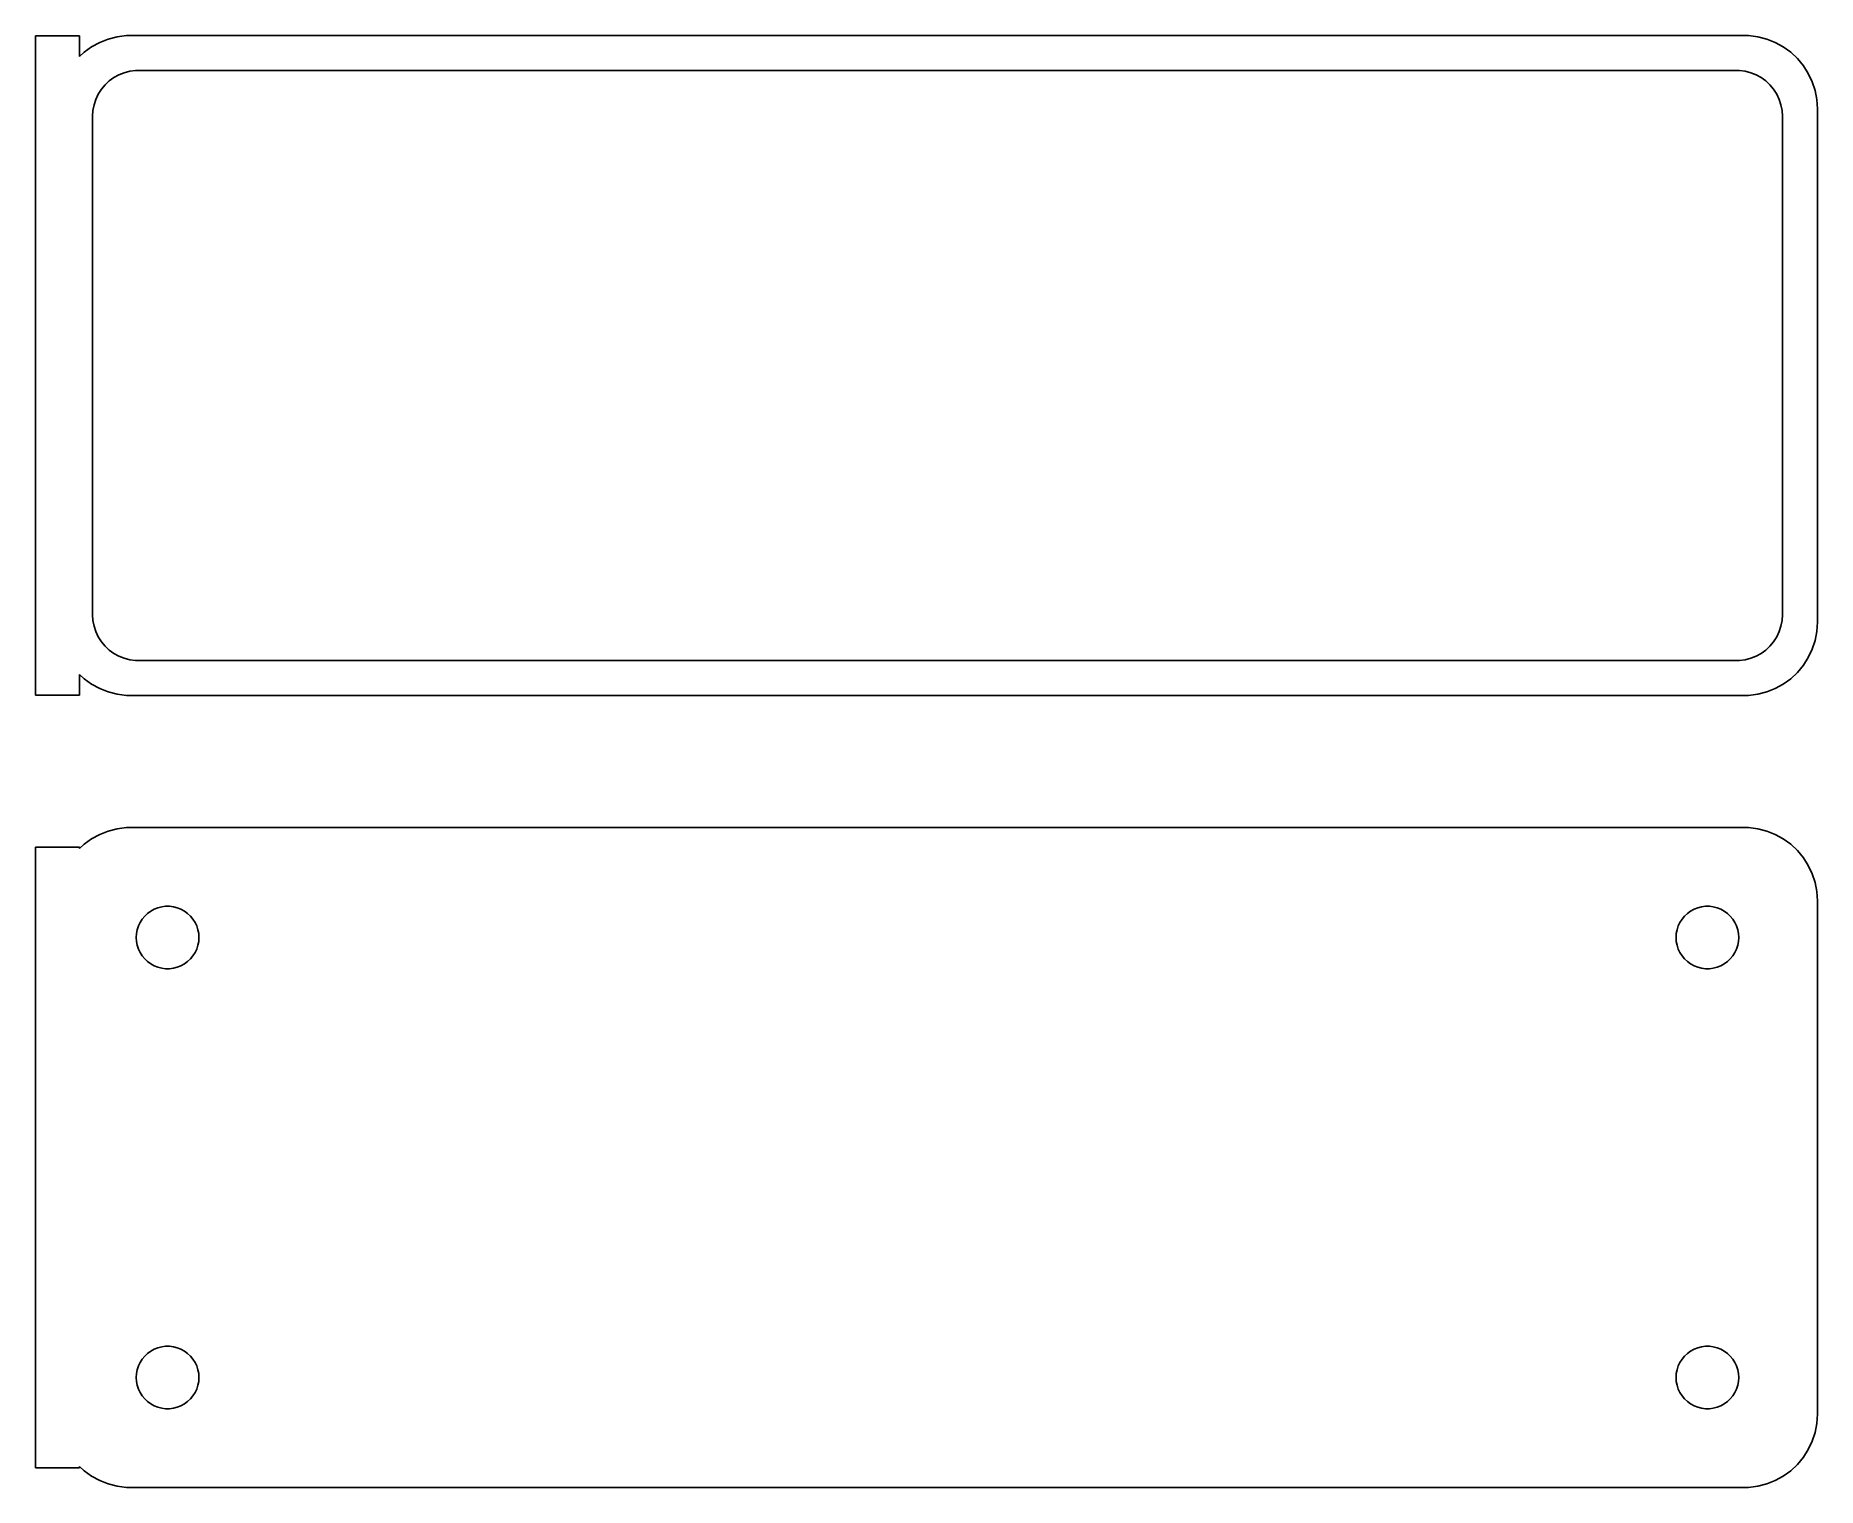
# Model space of a CAD drawing. Header units: metres. Extents: x -62 to 60, y 86 to 184.
import ezdxf

# ---------------------------------------------------------------- set-up
doc = ezdxf.new("R2010")
doc.units = ezdxf.units.M

msp = doc.modelspace()

# ---------------------------------------------------------------- linework, layer by layer
for p, q in [((-58.5, 184.479), (-61.5, 184.479)), ((-61.5, 184.479), (-61.5, 139.521)), ((-58.5, 183.059), (-58.5, 184.479)), ((-57.6791, 183.722), (-58.1871, 183.353)), ((-57.1289, 184.024), (-57.6791, 183.722)), ((-56.5451, 184.255), (-57.1289, 184.024)), ((-55.9369, 184.411), (-56.5451, 184.255)), ((-55.3139, 184.49), (-55.9369, 184.411)), ((55.3139, 184.49), (-55.3139, 184.49)), ((55.9369, 184.411), (55.3139, 184.49)), ((56.5451, 184.255), (55.9369, 184.411)), ((57.1289, 184.024), (56.5451, 184.255)), ((57.6791, 183.722), (57.1289, 184.024)), ((58.1871, 183.353), (57.6791, 183.722)), ((-58.1871, 183.353), (-58.5, 183.059)), ((58.6448, 182.923), (58.1871, 183.353)), ((59.0451, 182.439), (58.6448, 182.923)), ((59.3815, 181.909), (59.0451, 182.439)), ((-57.0184, 180.83), (-56.7692, 181.131)), ((-56.7692, 181.131), (-56.4842, 181.399)), ((-56.4842, 181.399), (-56.168, 181.628)), ((-56.168, 181.628), (-55.8254, 181.817)), ((-55.8254, 181.817), (-55.4619, 181.961)), ((-55.4619, 181.961), (-55.0833, 182.058)), ((-55.0833, 182.058), (-54.6954, 182.107)), ((-54.6954, 182.107), (54.6954, 182.107)), ((54.6954, 182.107), (55.0833, 182.058)), ((55.0833, 182.058), (55.4619, 181.961)), ((55.4619, 181.961), (55.8254, 181.817)), ((55.8254, 181.817), (56.168, 181.628)), ((56.168, 181.628), (56.4842, 181.399)), ((56.4842, 181.399), (56.7692, 181.131)), ((56.7692, 181.131), (57.0184, 180.83)), ((59.6489, 181.341), (59.3815, 181.909)), ((59.8429, 180.743), (59.6489, 181.341)), ((-57.5151, 179.774), (-57.3943, 180.146)), ((-57.3943, 180.146), (-57.2279, 180.5)), ((-57.2279, 180.5), (-57.0184, 180.83)), ((57.0184, 180.83), (57.2279, 180.5)), ((57.2279, 180.5), (57.3943, 180.146)), ((57.3943, 180.146), (57.5151, 179.774)), ((59.9606, 180.127), (59.8429, 180.743)), ((60, 179.5), (59.9606, 180.127)), ((-57.6129, 179), (-57.5884, 179.39)), ((-57.6129, 145), (-57.6129, 179)), ((-57.5884, 179.39), (-57.5151, 179.774)), ((57.5151, 179.774), (57.5884, 179.39)), ((57.5884, 179.39), (57.6129, 179)), ((57.6129, 179), (57.6129, 145)), ((60, 144.5), (60, 179.5)), ((-57.5884, 144.61), (-57.6129, 145)), ((-57.5151, 144.226), (-57.5884, 144.61)), ((57.5884, 144.61), (57.5151, 144.226)), ((57.6129, 145), (57.5884, 144.61)), ((-57.3943, 143.854), (-57.5151, 144.226)), ((-57.2279, 143.5), (-57.3943, 143.854)), ((-57.0184, 143.17), (-57.2279, 143.5)), ((57.2279, 143.5), (57.0184, 143.17)), ((57.3943, 143.854), (57.2279, 143.5)), ((57.5151, 144.226), (57.3943, 143.854)), ((59.8429, 143.257), (59.9606, 143.873)), ((59.9606, 143.873), (60, 144.5)), ((-56.7692, 142.869), (-57.0184, 143.17)), ((-56.4842, 142.601), (-56.7692, 142.869)), ((-56.168, 142.372), (-56.4842, 142.601)), ((-55.8254, 142.183), (-56.168, 142.372)), ((-55.4619, 142.039), (-55.8254, 142.183)), ((55.8254, 142.183), (55.4619, 142.039)), ((56.168, 142.372), (55.8254, 142.183)), ((56.4842, 142.601), (56.168, 142.372)), ((56.7692, 142.869), (56.4842, 142.601)), ((57.0184, 143.17), (56.7692, 142.869)), ((59.3815, 142.091), (59.6489, 142.659)), ((59.6489, 142.659), (59.8429, 143.257)), ((-58.5, 139.521), (-58.5, 140.941)), ((-58.5, 140.941), (-58.1871, 140.647)), ((-55.0833, 141.942), (-55.4619, 142.039)), ((-54.6954, 141.893), (-55.0833, 141.942)), ((54.6954, 141.893), (-54.6954, 141.893)), ((55.0833, 141.942), (54.6954, 141.893)), ((55.4619, 142.039), (55.0833, 141.942)), ((58.1871, 140.647), (58.6448, 141.077)), ((58.6448, 141.077), (59.0451, 141.561)), ((59.0451, 141.561), (59.3815, 142.091)), ((-58.1871, 140.647), (-57.6791, 140.278)), ((-57.6791, 140.278), (-57.1289, 139.976)), ((-57.1289, 139.976), (-56.5451, 139.745)), ((-56.5451, 139.745), (-55.9369, 139.589)), ((55.9369, 139.589), (56.5451, 139.745)), ((56.5451, 139.745), (57.1289, 139.976)), ((57.1289, 139.976), (57.6791, 140.278)), ((57.6791, 140.278), (58.1871, 140.647)), ((-61.5, 139.521), (-58.5, 139.521)), ((-55.9369, 139.589), (-55.3139, 139.51)), ((-55.3139, 139.51), (55.3139, 139.51)), ((55.3139, 139.51), (55.9369, 139.589)), ((-57.1289, 130.024), (-57.6791, 129.722)), ((-56.5451, 130.255), (-57.1289, 130.024)), ((-55.9369, 130.411), (-56.5451, 130.255)), ((-55.3139, 130.49), (-55.9369, 130.411)), ((55.3139, 130.49), (-55.3139, 130.49)), ((55.9369, 130.411), (55.3139, 130.49)), ((56.5451, 130.255), (55.9369, 130.411)), ((57.1289, 130.024), (56.5451, 130.255)), ((57.6791, 129.722), (57.1289, 130.024)), ((-58.5, 129.153), (-61.5, 129.153)), ((-61.5, 129.153), (-61.5, 86.8474)), ((-58.1871, 129.353), (-58.5, 129.059)), ((-58.5, 129.059), (-58.5, 129.153)), ((-57.6791, 129.722), (-58.1871, 129.353)), ((58.1871, 129.353), (57.6791, 129.722)), ((58.6448, 128.923), (58.1871, 129.353)), ((59.0451, 128.439), (58.6448, 128.923)), ((59.3815, 127.909), (59.0451, 128.439)), ((59.6489, 127.341), (59.3815, 127.909)), ((59.8429, 126.743), (59.6489, 127.341)), ((59.9606, 126.127), (59.8429, 126.743)), ((60, 125.5), (59.9606, 126.127)), ((60, 90.5), (60, 125.5)), ((-54.4853, 123.786), (-54.3712, 124.029)), ((-54.3712, 124.029), (-54.2275, 124.255)), ((-54.2275, 124.255), (-54.0565, 124.462)), ((-54.0565, 124.462), (-53.8611, 124.645)), ((-53.8611, 124.645), (-53.6441, 124.803)), ((-53.6441, 124.803), (-53.4092, 124.932)), ((-53.4092, 124.932), (-53.1598, 125.031)), ((-53.1598, 125.031), (-52.9001, 125.097)), ((-52.9001, 125.097), (-52.6341, 125.131)), ((-52.6341, 125.131), (-52.3659, 125.131)), ((-52.3659, 125.131), (-52.0999, 125.097)), ((-52.0999, 125.097), (-51.8401, 125.031)), ((-51.8401, 125.031), (-51.5908, 124.932)), ((-51.5908, 124.932), (-51.3559, 124.803)), ((-51.3559, 124.803), (-51.1389, 124.645)), ((-51.1389, 124.645), (-50.9434, 124.462)), ((-50.9434, 124.462), (-50.7725, 124.255)), ((-50.7725, 124.255), (-50.6288, 124.029)), ((-50.6288, 124.029), (-50.5146, 123.786)), ((50.5146, 123.786), (50.6288, 124.029)), ((50.6288, 124.029), (50.7725, 124.255)), ((50.7725, 124.255), (50.9434, 124.462)), ((50.9434, 124.462), (51.1389, 124.645)), ((51.1389, 124.645), (51.3559, 124.803)), ((51.3559, 124.803), (51.5908, 124.932)), ((51.5908, 124.932), (51.8401, 125.031)), ((51.8401, 125.031), (52.0999, 125.097)), ((52.0999, 125.097), (52.3659, 125.131)), ((52.3659, 125.131), (52.6341, 125.131)), ((52.6341, 125.131), (52.9001, 125.097)), ((52.9001, 125.097), (53.1598, 125.031)), ((53.1598, 125.031), (53.4092, 124.932)), ((53.4092, 124.932), (53.6441, 124.803)), ((53.6441, 124.803), (53.8611, 124.645)), ((53.8611, 124.645), (54.0565, 124.462)), ((54.0565, 124.462), (54.2275, 124.255)), ((54.2275, 124.255), (54.3712, 124.029)), ((54.3712, 124.029), (54.4853, 123.786)), ((-54.6353, 123), (-54.6185, 123.268)), ((-54.6185, 122.732), (-54.6353, 123)), ((-54.6185, 123.268), (-54.5682, 123.531)), ((-54.5682, 122.469), (-54.6185, 122.732)), ((-54.5682, 123.531), (-54.4853, 123.786)), ((-50.5146, 123.786), (-50.4318, 123.531)), ((-50.4318, 123.531), (-50.3815, 123.268)), ((-50.3815, 122.732), (-50.4318, 122.469)), ((-50.3815, 123.268), (-50.3647, 123)), ((-50.3647, 123), (-50.3815, 122.732)), ((50.3647, 123), (50.3815, 123.268)), ((50.3815, 122.732), (50.3647, 123)), ((50.3815, 123.268), (50.4318, 123.531)), ((50.4318, 122.469), (50.3815, 122.732)), ((50.4318, 123.531), (50.5146, 123.786)), ((54.4853, 123.786), (54.5682, 123.531)), ((54.5682, 123.531), (54.6185, 123.268)), ((54.6185, 122.732), (54.5682, 122.469)), ((54.6185, 123.268), (54.6353, 123)), ((54.6353, 123), (54.6185, 122.732)), ((-54.4853, 122.214), (-54.5682, 122.469)), ((-54.3712, 121.971), (-54.4853, 122.214)), ((-54.2275, 121.745), (-54.3712, 121.971)), ((-54.0565, 121.538), (-54.2275, 121.745)), ((-53.8611, 121.355), (-54.0565, 121.538)), ((-50.9434, 121.538), (-51.1389, 121.355)), ((-50.7725, 121.745), (-50.9434, 121.538)), ((-50.6288, 121.971), (-50.7725, 121.745)), ((-50.5146, 122.214), (-50.6288, 121.971)), ((-50.4318, 122.469), (-50.5146, 122.214)), ((50.5146, 122.214), (50.4318, 122.469)), ((50.6288, 121.971), (50.5146, 122.214)), ((50.7725, 121.745), (50.6288, 121.971)), ((50.9434, 121.538), (50.7725, 121.745)), ((51.1389, 121.355), (50.9434, 121.538)), ((54.0565, 121.538), (53.8611, 121.355)), ((54.2275, 121.745), (54.0565, 121.538)), ((54.3712, 121.971), (54.2275, 121.745)), ((54.4853, 122.214), (54.3712, 121.971)), ((54.5682, 122.469), (54.4853, 122.214)), ((-53.6441, 121.197), (-53.8611, 121.355)), ((-53.4092, 121.068), (-53.6441, 121.197)), ((-53.1598, 120.969), (-53.4092, 121.068)), ((-52.9001, 120.903), (-53.1598, 120.969)), ((-52.6341, 120.869), (-52.9001, 120.903)), ((-52.3659, 120.869), (-52.6341, 120.869)), ((-52.0999, 120.903), (-52.3659, 120.869)), ((-51.8401, 120.969), (-52.0999, 120.903)), ((-51.5908, 121.068), (-51.8401, 120.969)), ((-51.3559, 121.197), (-51.5908, 121.068)), ((-51.1389, 121.355), (-51.3559, 121.197)), ((51.3559, 121.197), (51.1389, 121.355)), ((51.5908, 121.068), (51.3559, 121.197)), ((51.8401, 120.969), (51.5908, 121.068)), ((52.0999, 120.903), (51.8401, 120.969)), ((52.3659, 120.869), (52.0999, 120.903)), ((52.6341, 120.869), (52.3659, 120.869)), ((52.9001, 120.903), (52.6341, 120.869)), ((53.1598, 120.969), (52.9001, 120.903)), ((53.4092, 121.068), (53.1598, 120.969)), ((53.6441, 121.197), (53.4092, 121.068)), ((53.8611, 121.355), (53.6441, 121.197)), ((-53.8611, 94.6453), (-53.6441, 94.8029)), ((-53.6441, 94.8029), (-53.4092, 94.9321)), ((-53.4092, 94.9321), (-53.1598, 95.0308)), ((-53.1598, 95.0308), (-52.9001, 95.0975)), ((-52.9001, 95.0975), (-52.6341, 95.1311)), ((-52.6341, 95.1311), (-52.3659, 95.1311)), ((-52.3659, 95.1311), (-52.0999, 95.0975)), ((-52.0999, 95.0975), (-51.8401, 95.0308)), ((-51.8401, 95.0308), (-51.5908, 94.9321)), ((-51.5908, 94.9321), (-51.3559, 94.8029)), ((-51.3559, 94.8029), (-51.1389, 94.6453)), ((51.1389, 94.6453), (51.3559, 94.8029)), ((51.3559, 94.8029), (51.5908, 94.9321)), ((51.5908, 94.9321), (51.8401, 95.0308)), ((51.8401, 95.0308), (52.0999, 95.0975)), ((52.0999, 95.0975), (52.3659, 95.1311)), ((52.3659, 95.1311), (52.6341, 95.1311)), ((52.6341, 95.1311), (52.9001, 95.0975)), ((52.9001, 95.0975), (53.1598, 95.0308)), ((53.1598, 95.0308), (53.4092, 94.9321)), ((53.4092, 94.9321), (53.6441, 94.8029)), ((53.6441, 94.8029), (53.8611, 94.6453)), ((-54.5682, 93.531), (-54.4853, 93.7861)), ((-54.4853, 93.7861), (-54.3712, 94.0287)), ((-54.3712, 94.0287), (-54.2275, 94.2551)), ((-54.2275, 94.2551), (-54.0565, 94.4617)), ((-54.0565, 94.4617), (-53.8611, 94.6453)), ((-51.1389, 94.6453), (-50.9434, 94.4617)), ((-50.9434, 94.4617), (-50.7725, 94.2551)), ((-50.7725, 94.2551), (-50.6288, 94.0287)), ((-50.6288, 94.0287), (-50.5146, 93.7861)), ((-50.5146, 93.7861), (-50.4318, 93.531)), ((50.4318, 93.531), (50.5146, 93.7861)), ((50.5146, 93.7861), (50.6288, 94.0287)), ((50.6288, 94.0287), (50.7725, 94.2551)), ((50.7725, 94.2551), (50.9434, 94.4617)), ((50.9434, 94.4617), (51.1389, 94.6453)), ((53.8611, 94.6453), (54.0565, 94.4617)), ((54.0565, 94.4617), (54.2275, 94.2551)), ((54.2275, 94.2551), (54.3712, 94.0287)), ((54.3712, 94.0287), (54.4853, 93.7861)), ((54.4853, 93.7861), (54.5682, 93.531)), ((-54.6353, 93), (-54.6185, 93.2676)), ((-54.6185, 92.7324), (-54.6353, 93)), ((-54.6185, 93.2676), (-54.5682, 93.531)), ((-54.5682, 92.469), (-54.6185, 92.7324)), ((-54.4853, 92.214), (-54.5682, 92.469)), ((-50.4318, 92.469), (-50.5146, 92.214)), ((-50.4318, 93.531), (-50.3815, 93.2676)), ((-50.3815, 92.7324), (-50.4318, 92.469)), ((-50.3815, 93.2676), (-50.3647, 93)), ((-50.3647, 93), (-50.3815, 92.7324)), ((50.3647, 93), (50.3815, 93.2676)), ((50.3815, 92.7324), (50.3647, 93)), ((50.3815, 93.2676), (50.4318, 93.531)), ((50.4318, 92.469), (50.3815, 92.7324)), ((50.5146, 92.214), (50.4318, 92.469)), ((54.5682, 92.469), (54.4853, 92.214)), ((54.5682, 93.531), (54.6185, 93.2676)), ((54.6185, 92.7324), (54.5682, 92.469)), ((54.6185, 93.2676), (54.6353, 93)), ((54.6353, 93), (54.6185, 92.7324)), ((-54.3712, 91.9713), (-54.4853, 92.214)), ((-54.2275, 91.7449), (-54.3712, 91.9713)), ((-54.0565, 91.5383), (-54.2275, 91.7449)), ((-53.8611, 91.3547), (-54.0565, 91.5383)), ((-53.6441, 91.1971), (-53.8611, 91.3547)), ((-53.4092, 91.0679), (-53.6441, 91.1971)), ((-51.3559, 91.1971), (-51.5908, 91.0679)), ((-51.1389, 91.3547), (-51.3559, 91.1971)), ((-50.9434, 91.5383), (-51.1389, 91.3547)), ((-50.7725, 91.7449), (-50.9434, 91.5383)), ((-50.6288, 91.9713), (-50.7725, 91.7449)), ((-50.5146, 92.214), (-50.6288, 91.9713)), ((50.6288, 91.9713), (50.5146, 92.214)), ((50.7725, 91.7449), (50.6288, 91.9713)), ((50.9434, 91.5383), (50.7725, 91.7449)), ((51.1389, 91.3547), (50.9434, 91.5383)), ((51.3559, 91.1971), (51.1389, 91.3547)), ((51.5908, 91.0679), (51.3559, 91.1971)), ((53.6441, 91.1971), (53.4092, 91.0679)), ((53.8611, 91.3547), (53.6441, 91.1971)), ((54.0565, 91.5383), (53.8611, 91.3547)), ((54.2275, 91.7449), (54.0565, 91.5383)), ((54.3712, 91.9713), (54.2275, 91.7449)), ((54.4853, 92.214), (54.3712, 91.9713)), ((-53.1598, 90.9692), (-53.4092, 91.0679)), ((-52.9001, 90.9025), (-53.1598, 90.9692)), ((-52.6341, 90.8689), (-52.9001, 90.9025)), ((-52.3659, 90.8689), (-52.6341, 90.8689)), ((-52.0999, 90.9025), (-52.3659, 90.8689)), ((-51.8401, 90.9692), (-52.0999, 90.9025)), ((-51.5908, 91.0679), (-51.8401, 90.9692)), ((51.8401, 90.9692), (51.5908, 91.0679)), ((52.0999, 90.9025), (51.8401, 90.9692)), ((52.3659, 90.8689), (52.0999, 90.9025)), ((52.6341, 90.8689), (52.3659, 90.8689)), ((52.9001, 90.9025), (52.6341, 90.8689)), ((53.1598, 90.9692), (52.9001, 90.9025)), ((53.4092, 91.0679), (53.1598, 90.9692)), ((59.9606, 89.8733), (60, 90.5)), ((59.6489, 88.6594), (59.8429, 89.2566)), ((59.8429, 89.2566), (59.9606, 89.8733)), ((58.6448, 87.0773), (59.0451, 87.5611)), ((59.0451, 87.5611), (59.3815, 88.0912)), ((59.3815, 88.0912), (59.6489, 88.6594)), ((-61.5, 86.8474), (-58.5, 86.8474)), ((-58.5, 86.8474), (-58.5, 86.9413)), ((-58.5, 86.9413), (-58.1871, 86.6474)), ((-58.1871, 86.6474), (-57.6791, 86.2784)), ((-57.6791, 86.2784), (-57.1289, 85.9759)), ((57.1289, 85.9759), (57.6791, 86.2784)), ((57.6791, 86.2784), (58.1871, 86.6474)), ((58.1871, 86.6474), (58.6448, 87.0773)), ((-57.1289, 85.9759), (-56.5451, 85.7447)), ((-56.5451, 85.7447), (-55.9369, 85.5886)), ((-55.9369, 85.5886), (-55.3139, 85.5099)), ((-55.3139, 85.5099), (55.3139, 85.5099)), ((55.3139, 85.5099), (55.9369, 85.5886)), ((55.9369, 85.5886), (56.5451, 85.7447)), ((56.5451, 85.7447), (57.1289, 85.9759))]:
    msp.add_line(p, q)

doc.saveas('drawing.dxf')
